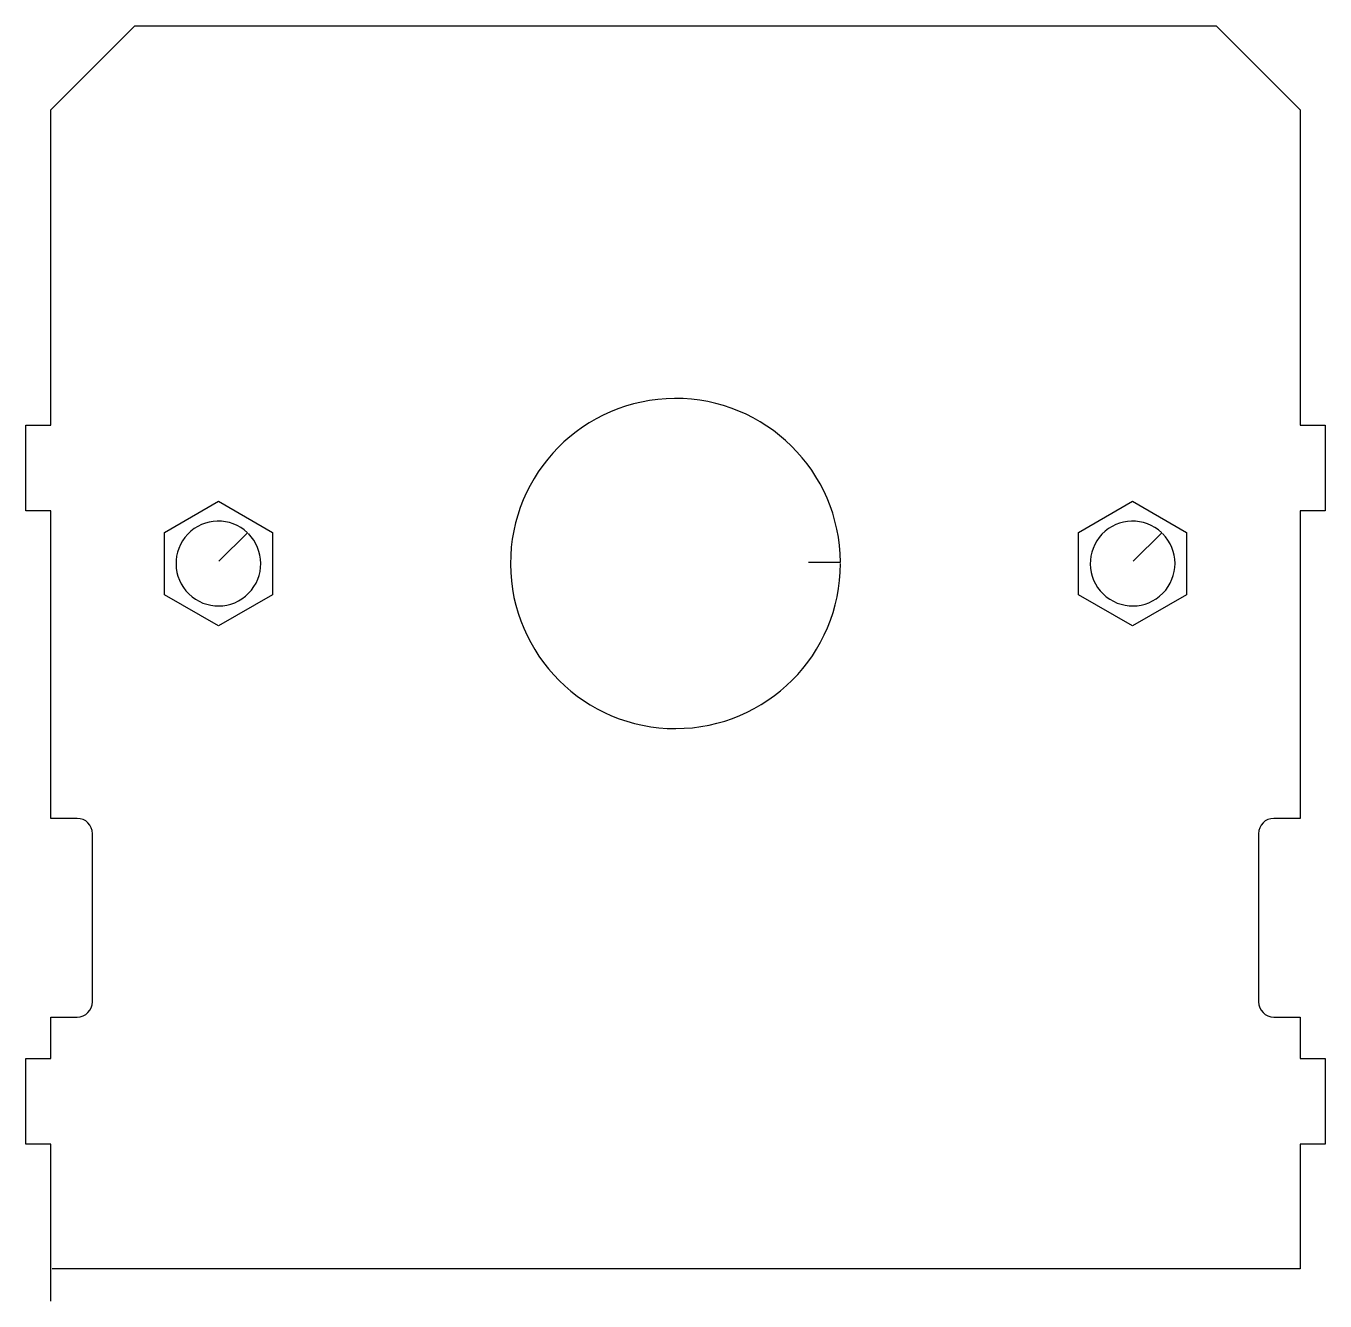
# Model space of a CAD drawing. Extents: x 589 to 746, y 260 to 413.
import ezdxf

# ---------------------------------------------------------------- set-up
doc = ezdxf.new("R2010")
doc.units = 0

msp = doc.modelspace()

# ---------------------------------------------------------------- linework, layer by layer
for p, q in [((592.35, 402.76), (602.44, 412.85)), ((602.44, 412.85), (732.56, 412.85)), ((732.56, 412.85), (742.65, 402.76)), ((592.35, 364.85), (592.35, 402.76)), ((742.65, 402.76), (742.65, 364.85)), ((589.35, 354.55), (589.35, 364.85)), ((589.35, 364.85), (592.35, 364.85)), ((742.65, 364.85), (745.65, 364.85)), ((745.65, 364.85), (745.65, 354.55)), ((606, 351.95), (612.5, 355.71)), ((612.5, 355.71), (619, 351.95)), ((716, 351.95), (722.5, 355.71)), ((722.5, 355.71), (729, 351.95)), ((592.35, 354.55), (589.35, 354.55)), ((592.35, 317.55), (592.35, 354.55)), ((745.65, 354.55), (742.65, 354.55)), ((742.65, 354.55), (742.65, 317.55)), ((606, 344.45), (606, 351.95)), ((612.57, 348.48), (616, 351.91)), ((619, 351.95), (619, 344.45)), ((716, 344.45), (716, 351.95)), ((722.57, 348.48), (726, 351.91)), ((729, 351.95), (729, 344.45)), ((683.5, 348.35), (687.35, 348.35)), ((612.5, 340.69), (606, 344.45)), ((619, 344.45), (612.5, 340.69)), ((722.5, 340.69), (716, 344.45)), ((729, 344.45), (722.5, 340.69)), ((595.5, 317.55), (592.35, 317.55)), ((742.65, 317.55), (739.5, 317.55)), ((597.35, 295.5), (597.35, 315.7)), ((737.65, 315.7), (737.65, 295.5)), ((592.35, 288.65), (592.35, 293.65)), ((592.35, 293.65), (595.5, 293.65)), ((739.5, 293.65), (742.65, 293.65)), ((742.65, 293.65), (742.65, 288.65)), ((589.35, 278.35), (589.35, 288.65)), ((589.35, 288.65), (592.35, 288.65)), ((742.65, 288.65), (745.65, 288.65)), ((745.65, 288.65), (745.65, 278.35)), ((592.35, 278.35), (589.35, 278.35)), ((592.35, 263.5), (592.35, 278.35)), ((745.65, 278.35), (742.65, 278.35)), ((742.65, 278.35), (742.65, 263.35)), ((592.35, 259.5), (592.35, 263.5)), ((742.65, 263.35), (592.5, 263.35))]:
    msp.add_line(p, q)
for centre, radius, start, end in [((667.5, 348.2), 19.85, 0.433, 360), ((612.5, 348.2), 5.1, 46.6683, 45), ((722.5, 348.2), 5.1, 46.6683, 45), ((595.5, 315.7), 1.85, 0, 90), ((739.5, 315.7), 1.85, 90, 180), ((595.5, 295.5), 1.85, 270, 0), ((739.5, 295.5), 1.85, 180, 270)]:
    msp.add_arc(centre, radius, start, end)

doc.saveas('drawing.dxf')
